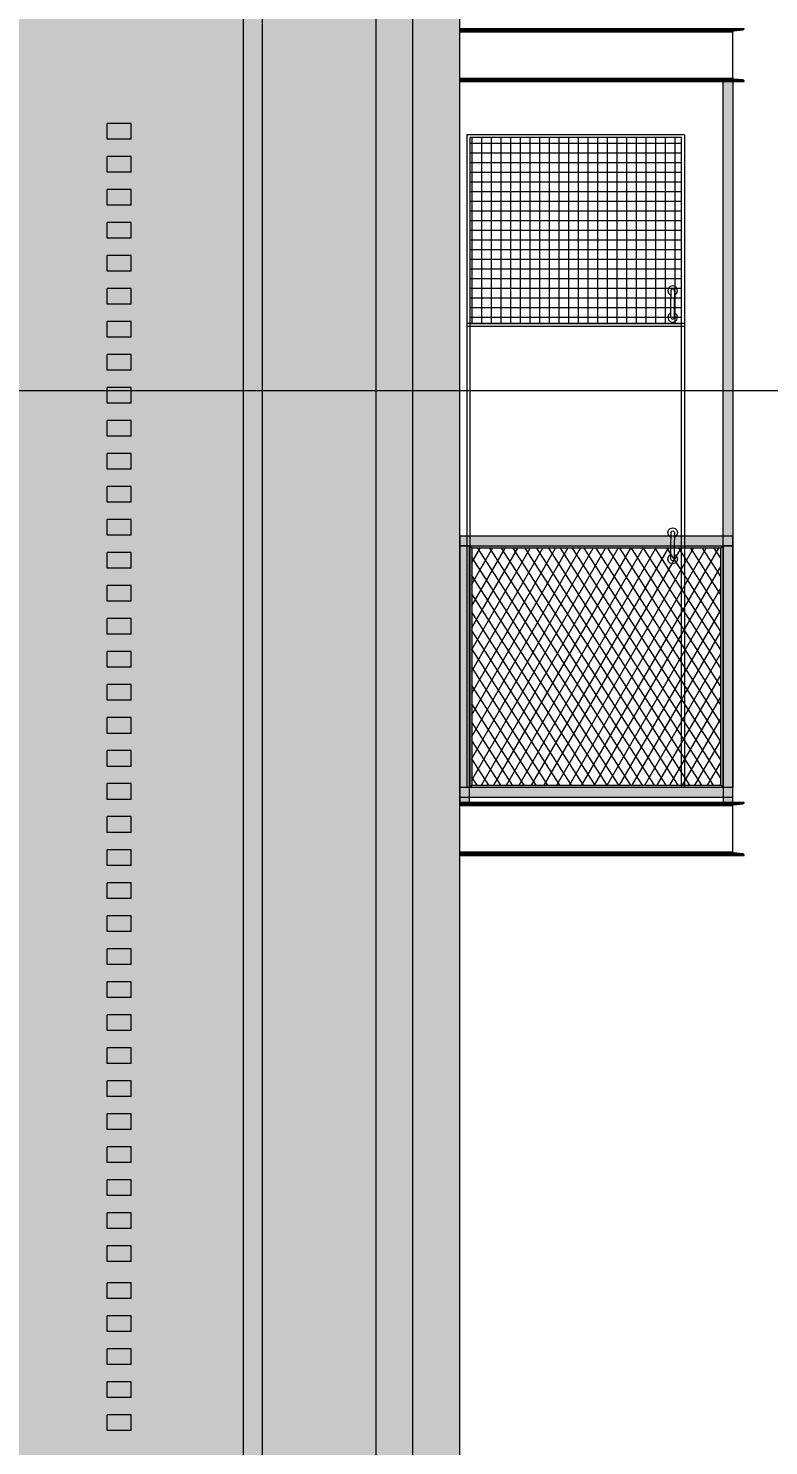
# Model space of a CAD drawing. Header units: millimetres. Extents: x 476244520 to 476657119, y 4620824743 to 4621446928.
# Drawn here: x 476569211 to 476572273, y 4621026445 to 4621032306 of the extents above; entities that cross this region are included whole.
import ezdxf

# ---------------------------------------------------------------- set-up
doc = ezdxf.new("R2010")
doc.units = ezdxf.units.MM
doc.header["$MEASUREMENT"] = 0
for name, color, linetype, lineweight in [('0_Pen_No__250_Pen_No__255', 255, 'Continuous', 0), ('0_Pen_No__250_Pen_No__7', 7, 'Continuous', 0), ('New_2D Drafting - General_Pen_No__250', 7, 'Continuous', 0), ('New_2D Drafting - General_Pen_No__30_Pen_No__9_Pen_No__9_Pen_No__255', 255, 'Continuous', 0), ('New_2D Drafting - General_Pen_No__30_Pen_No__9_Pen_No__9_Pen_No__7', 7, 'Continuous', 0), ('New_2D Drafting - General_Pen_No__4', 7, 'Continuous', 0), ('New_2D Drafting - General_Pen_No__7', 7, 'Continuous', 0), ('New_Structural - Bearing_Pen_No__250', 7, 'Continuous', 0), ('Structural - Bearing_Pen_No__7', 7, 'Continuous', 0), ('zoma_Pen_No__142', 142, 'Continuous', 0), ('zoma_Pen_No__5_Pen_No__142', 142, 'Continuous', 0)]:
    doc.layers.add(name, color=color, linetype=linetype, lineweight=lineweight)
doc.layers.add('New_2D Drafting - General_Pen_No__254', color=7, linetype='Continuous', lineweight=0, true_color=0xcccccc)
doc.layers.add('New_2D Drafting - General_Pen_No__30_Pen_No__9_Pen_No__9_Pen_No__254', color=7, linetype='Continuous', lineweight=0, true_color=0xcccccc)
doc.layers.add('zoma', color=7, linetype='Continuous')
doc.layers.add('zoma_Pen_No__5', color=7, linetype='Continuous')
doc.styles.add('GENERATED_STYLE_2', font='arial.ttf')
doc.dimstyles.new('GENERATED_STYLE__1', dxfattribs={"dimtxt": 200, "dimasz": 64.421331, "dimexe": 0.18, "dimexo": 3, "dimgap": 0.09, "dimtad": 1, "dimtih": 1, "dimtoh": 1, "dimlfac": 0.001, "dimzin": 0, "dimdsep": 46, "dimtxsty": 'GENERATED_STYLE_2', "dimblk": 'ARROWHEAD_2', "dimblk1": 'ARROWHEAD_2', "dimblk2": 'ARROWHEAD_2', "dimcen": 0.09, "dimclrd": 142, "dimclre": 142, "dimclrt": 142, "dimadec": 0, "dimazin": 0, "dimtfac": 1, "dimtdec": 4, "dimtmove": 0, "dimatfit": 3, "dimfxl": 1, "dimtolj": 1, "dimtzin": 0, "dimarcsym": 0})

# ---------------------------------------------------------------- blocks, each defined once
blk = doc.blocks.new('*D8', base_point=(476844527.1, 4621385791))
at = {"layer": 'zoma_Pen_No__142', "color": 142, "linetype": 'Continuous', "lineweight": 0, "transparency": 16777216}
for p, q in [((476570500.9, 4621021874.2), (476570549.9, 4621021958.9)), ((476570525.4, 4621021980.1), (476570525.4, 4621021853)), ((476570900.9, 4621021874.2), (476570949.9, 4621021958.9)), ((476570925.4, 4621021980.1), (476570925.4, 4621021853)), ((476570925.4, 4621021916.6), (476570525.4, 4621021916.6)), ((476570966.9, 4621021916.6), (476570925.4, 4621021916.6))]:
    blk.add_line(p, q, dxfattribs=at)
at = {"layer": 'zoma_Pen_No__142', "color": 142, "lineweight": 0, "transparency": 16777216, "insert": (476570949.9, 4621021956.6), "char_height": 200, "attachment_point": 7, "style": 'GENERATED_STYLE_2'}
blk.add_mtext('\\A1;{\\pql;\\fArial CYR|b0|i0|c204|p34;0.40}', dxfattribs=at)
blk = doc.blocks.new('ARROWHEAD_2')
at = {"color": 0, "linetype": 'Continuous', "lineweight": 0}
for p, q in [((0, 0), (-1, 0)), ((-0.378, -0.655), (0.378, 0.655))]:
    blk.add_line(p, q, dxfattribs=at)
blk = doc.blocks.new('*D9', base_point=(476844527.1, 4621385791))
at = {"layer": 'zoma_Pen_No__142', "color": 142, "linetype": 'Continuous', "lineweight": 0, "transparency": 16777216}
for p, q in [((476564001.1, 4621021874.2), (476564050, 4621021958.9)), ((476564025.5, 4621021980.1), (476564025.5, 4621021853)), ((476570500.9, 4621021874.2), (476570549.9, 4621021958.9)), ((476570525.4, 4621021980.1), (476570525.4, 4621021853)), ((476570525.4, 4621021916.6), (476564025.5, 4621021916.6))]:
    blk.add_line(p, q, dxfattribs=at)
at = {"layer": 'zoma_Pen_No__142', "color": 142, "lineweight": 0, "transparency": 16777216, "char_height": 200, "attachment_point": 7, "style": 'GENERATED_STYLE_2'}
for s, insert in [('\\A1;{\\pql;\\fArial CYR|b0|i0|c204|p34;0.40}', (476564050, 4621021956.6)), ('\\A1;{\\pql;\\fArial CYR|b0|i0|c204|p34;6.50}', (476567009.4, 4621021956.6))]:
    blk.add_mtext(s, dxfattribs=dict(at, insert=insert))
blk = doc.blocks.new('Line_3', base_point=(476567330.4, 4621030808.8))
at = {"layer": 'zoma_Pen_No__5_Pen_No__142', "color": 142, "linetype": 'Continuous', "lineweight": 0}
blk.add_line((476567430.4, 4621030808.8), (476583639.8, 4621030808.8), dxfattribs=at)

msp = doc.modelspace()

# ---------------------------------------------------------------- hatches: boundary and pattern name
at = {"layer": '0_Pen_No__250_Pen_No__255', "linetype": 'Continuous', "lineweight": 0, "true_color": 0x3f3f3f}
msp.add_hatch(color=250, dxfattribs=at).paths.add_polyline_path([(476570180.198, 4621023778.606), (476570179.872, 4621035931.235), (476570099.873, 4621035931.235), (476570099.873, 4621035828.834), (476570099.873, 4621023778.606)])
at = {"layer": 'New_2D Drafting - General_Pen_No__254', "linetype": 'Continuous', "lineweight": 0, "true_color": 0xcccccc}
h = msp.add_hatch(dxfattribs=at)
h.set_pattern_fill('GRID_100X100', color=254, style=0, pattern_type=2)
h.set_pattern_definition([(0, (476844527.15, 4621385791.044), (0, 40), []), (90, (476844527.15, 4621385791.044), (-40, 0), [])])
h.paths.add_polyline_path([(476571037.39, 4621031086.029), (476571913.388, 4621031086.029), (476571913.388, 4621031854.029), (476571037.39, 4621031854.029)])
at = {"layer": 'New_2D Drafting - General_Pen_No__30_Pen_No__9_Pen_No__9_Pen_No__254', "linetype": 'Continuous', "lineweight": 0, "true_color": 0xcccccc}
h = msp.add_hatch(dxfattribs=at)
h.set_pattern_fill('BRICK___RUNNING_BOND', color=254, style=0, pattern_type=2)
h.set_pattern_definition([(180, (476560325.686, 4621034175.24), (0, 66.64), []), (90, (476560325.69, 4621034175.24), (244.8, 0), [66.64, -66.64]), (90, (476560203.29, 4621034241.88), (244.8, 0), [66.64, -66.64])])
h.paths.add_polyline_path([(476553155.334, 4621038706.026), (476553155.326, 4621028596.024), (476553225.73, 4621028596.024), (476553225.73, 4621025966.681), (476553230.285, 4621025966.024), (476570925.391, 4621025966.024), (476570995.391, 4621025966.024), (476570995.391, 4621029166.014), (476570995.391, 4621039165.621), (476553155.334, 4621039165.617)])
h.paths.add_polyline_path([(476562025.094, 4621031666.024), (476563625.528, 4621031666.024), (476563625.528, 4621030066.024), (476562025.094, 4621030066.024)], flags=0)
h.paths.add_polyline_path([(476562025.527, 4621036466.024), (476563625.527, 4621036466.024), (476563625.527, 4621038066.024), (476562025.527, 4621038066.024)], flags=0)
h.paths.add_polyline_path([(476563625.961, 4621033266.024), (476562025.527, 4621033266.024), (476562025.527, 4621034866.024), (476563625.961, 4621034866.024)], flags=0)
h.paths.add_polyline_path([(476563625.528, 4621026866.024), (476563625.528, 4621028466.024), (476562025.527, 4621028466.024), (476562025.527, 4621026866.024)], flags=0)
at = {"layer": 'New_2D Drafting - General_Pen_No__30_Pen_No__9_Pen_No__9_Pen_No__255', "linetype": 'Continuous', "lineweight": 0}
for points in [[(476570800.402, 4621023682.125), (476570650.402, 4621023703.741), (476570650.402, 4621038466.05), (476570800.402, 4621038466.05)], [(476572125.353, 4621032086.029), (476572125.355, 4621029166.029), (476572085.355, 4621029166.029), (476572085.353, 4621032086.029)], [(476570995.549, 4621030206.031), (476570995.549, 4621030166.031), (476572125.179, 4621030166.031), (476572125.179, 4621030206.031)], [(476570995.549, 4621029106.029), (476571035.555, 4621029106.029), (476571035.555, 4621030166.031), (476570995.549, 4621030166.031)], [(476571045.555, 4621029176.029), (476571035.555, 4621029166.029), (476571035.555, 4621030166.031), (476571045.555, 4621030156.031)], [(476571045.555, 4621030156.031), (476571035.555, 4621030166.031), (476572085.173, 4621030166.031), (476572075.173, 4621030156.031)], [(476572085.173, 4621029166.029), (476572075.173, 4621029176.029), (476572075.173, 4621030156.031), (476572085.173, 4621030166.031)], [(476572085.173, 4621029106.029), (476572125.179, 4621029106.029), (476572125.179, 4621030166.031), (476572085.173, 4621030166.031)], [(476570995.549, 4621029166.029), (476570995.549, 4621029126.029), (476572125.179, 4621029126.029), (476572125.179, 4621029166.029)], [(476571035.186, 4621029166.029), (476571045.186, 4621029176.029), (476572075.173, 4621029176.029), (476572085.173, 4621029166.029)]]:
    msp.add_hatch(color=255, dxfattribs=at).paths.add_polyline_path(points)
at = {"layer": 'New_2D Drafting - General_Pen_No__7', "linetype": 'Continuous', "lineweight": 0}
h = msp.add_hatch(dxfattribs=at)
h.set_pattern_fill('BATT_INSULATION', style=0, pattern_type=2)
h.set_pattern_definition([(60, (476844527.15, 4621385791.044), (-38.971143, 22.5), []), (122.833095, (476844527.15, 4621385791.044), (36.8060797, 18.75), [])])
h.paths.add_polyline_path([(476572075.173, 4621030156.031), (476571045.555, 4621030156.031), (476571045.555, 4621029176.029), (476572075.173, 4621029176.029)])

# ---------------------------------------------------------------- linework, layer by layer
at = {"layer": '0_Pen_No__250_Pen_No__7', "color": 7, "linetype": 'Continuous', "lineweight": 0, "flags": 128}
msp.add_lwpolyline([(476570180.198, 4621023778.606), (476570179.872, 4621035931.235), (476570099.873, 4621035931.235), (476570099.873, 4621035828.834), (476570099.873, 4621023778.606)], close=True, dxfattribs=at)
at = {"layer": 'New_2D Drafting - General_Pen_No__250', "color": 7, "linetype": 'Continuous', "lineweight": 0, "flags": 128}
msp.add_lwpolyline([(476571037.39, 4621031086.029), (476571913.388, 4621031086.029), (476571913.388, 4621031854.029), (476571037.39, 4621031854.029)], close=True, dxfattribs=at)
at = {"layer": 'New_2D Drafting - General_Pen_No__30_Pen_No__9_Pen_No__9_Pen_No__7', "color": 7, "linetype": 'Continuous', "lineweight": 0, "flags": 128}
for points in [[(476553155.334, 4621038706.026), (476553155.326, 4621028596.024), (476553225.73, 4621028596.024), (476553225.73, 4621025966.681), (476553230.285, 4621025966.024), (476570925.391, 4621025966.024), (476570995.391, 4621025966.024), (476570995.391, 4621029166.014), (476570995.391, 4621039165.621), (476553155.334, 4621039165.617)], [(476570800.402, 4621023682.125), (476570650.402, 4621023703.741), (476570650.402, 4621038466.05), (476570800.402, 4621038466.05)], [(476572125.353, 4621032086.029), (476572125.355, 4621029166.029), (476572085.355, 4621029166.029), (476572085.353, 4621032086.029)], [(476570995.549, 4621030206.031), (476570995.549, 4621030166.031), (476572125.179, 4621030166.031), (476572125.179, 4621030206.031)], [(476570995.549, 4621029106.029), (476571035.555, 4621029106.029), (476571035.555, 4621030166.031), (476570995.549, 4621030166.031)], [(476571045.555, 4621029176.029), (476571035.555, 4621029166.029), (476571035.555, 4621030166.031), (476571045.555, 4621030156.031)], [(476571045.555, 4621030156.031), (476571035.555, 4621030166.031), (476572085.173, 4621030166.031), (476572075.173, 4621030156.031)], [(476572085.173, 4621029166.029), (476572075.173, 4621029176.029), (476572075.173, 4621030156.031), (476572085.173, 4621030166.031)], [(476572085.173, 4621029106.029), (476572125.179, 4621029106.029), (476572125.179, 4621030166.031), (476572085.173, 4621030166.031)], [(476570995.549, 4621029166.029), (476570995.549, 4621029126.029), (476572125.179, 4621029126.029), (476572125.179, 4621029166.029)], [(476571035.186, 4621029166.029), (476571045.186, 4621029176.029), (476572075.173, 4621029176.029), (476572085.173, 4621029166.029)]]:
    msp.add_lwpolyline(points, close=True, dxfattribs=at)
at = {"layer": 'New_2D Drafting - General_Pen_No__4', "color": 7, "linetype": 'Continuous', "lineweight": 0, "flags": 128}
msp.add_lwpolyline([(476572075.173, 4621030156.031), (476571045.555, 4621030156.031), (476571045.555, 4621029176.029), (476572075.173, 4621029176.029)], close=True, dxfattribs=at)
at = {"layer": 'New_Structural - Bearing_Pen_No__250', "color": 7, "linetype": 'Continuous', "lineweight": 0}
for p, q in [((476569537.309, 4621031847.94), (476569537.309, 4621031912.94)), ((476569636.982, 4621031912.94), (476569537.309, 4621031912.94)), ((476569636.982, 4621031847.94), (476569636.982, 4621031912.94)), ((476569636.982, 4621031847.94), (476569537.309, 4621031847.94)), ((476571925.388, 4621031866.029), (476571025.39, 4621031866.029)), ((476571025.39, 4621031866.029), (476571025.39, 4621031086.029)), ((476571037.39, 4621031854.029), (476571037.39, 4621031086.029)), ((476571913.388, 4621031854.029), (476571037.39, 4621031854.029)), ((476571913.389, 4621031086.029), (476571913.388, 4621031854.029)), ((476571925.388, 4621031866.029), (476571925.389, 4621031086.029)), ((476569537.309, 4621031711.422), (476569537.309, 4621031776.422)), ((476569636.982, 4621031776.422), (476569537.309, 4621031776.422)), ((476569636.982, 4621031711.422), (476569636.982, 4621031776.422)), ((476569636.982, 4621031711.422), (476569537.309, 4621031711.422)), ((476569537.309, 4621031574.905), (476569537.309, 4621031639.905)), ((476569636.982, 4621031639.905), (476569537.309, 4621031639.905)), ((476569636.982, 4621031574.905), (476569636.982, 4621031639.905)), ((476569636.982, 4621031574.905), (476569537.309, 4621031574.905)), ((476569537.309, 4621031438.388), (476569537.309, 4621031503.388)), ((476569636.982, 4621031503.388), (476569537.309, 4621031503.388)), ((476569636.982, 4621031438.388), (476569636.982, 4621031503.388)), ((476569636.982, 4621031438.388), (476569537.309, 4621031438.388)), ((476569537.309, 4621031301.871), (476569537.309, 4621031366.871)), ((476569636.982, 4621031366.871), (476569537.309, 4621031366.871)), ((476569636.982, 4621031301.871), (476569636.982, 4621031366.871)), ((476569636.982, 4621031301.871), (476569537.309, 4621031301.871)), ((476569537.309, 4621031165.353), (476569537.309, 4621031230.353)), ((476569636.982, 4621031230.353), (476569537.309, 4621031230.353)), ((476569636.982, 4621031165.353), (476569636.982, 4621031230.353)), ((476571859.139, 4621031231.029), (476571856.46, 4621031221.029)), ((476571856.46, 4621031221.029), (476571859.139, 4621031211.029)), ((476571866.46, 4621031238.349), (476571859.139, 4621031231.029)), ((476571859.139, 4621031211.029), (476571866.46, 4621031203.708)), ((476571876.46, 4621031241.029), (476571866.46, 4621031238.349)), ((476571866.46, 4621031203.708), (476571869.46, 4621031202.905)), ((476571870.397, 4621031224.529), (476571869.46, 4621031221.029)), ((476571869.46, 4621031221.029), (476571869.46, 4621031217.01)), ((476571869.46, 4621031217.01), (476571869.46, 4621031206.029)), ((476571869.46, 4621031206.029), (476571869.46, 4621031191.029)), ((476571872.96, 4621031227.091), (476571870.397, 4621031224.529)), ((476571876.46, 4621031228.029), (476571872.96, 4621031227.091)), ((476571886.46, 4621031238.349), (476571876.46, 4621031241.029)), ((476571879.96, 4621031227.091), (476571876.46, 4621031228.029)), ((476571882.522, 4621031224.529), (476571879.96, 4621031227.091)), ((476571883.46, 4621031221.029), (476571882.522, 4621031224.529)), ((476571883.46, 4621031221.029), (476571883.46, 4621031217.01)), ((476571883.46, 4621031217.01), (476571883.46, 4621031206.029)), ((476571883.46, 4621031206.029), (476571883.46, 4621031191.029)), ((476571883.46, 4621031202.905), (476571886.46, 4621031203.708)), ((476571893.78, 4621031231.029), (476571886.46, 4621031238.349)), ((476571886.46, 4621031203.708), (476571893.78, 4621031211.029)), ((476571896.46, 4621031221.029), (476571893.78, 4621031231.029)), ((476571893.78, 4621031211.029), (476571896.46, 4621031221.029)), ((476569636.982, 4621031165.353), (476569537.309, 4621031165.353)), ((476571869.46, 4621031141.029), (476571869.46, 4621031191.029)), ((476571869.46, 4621031126.029), (476571869.46, 4621031141.029)), ((476571883.46, 4621031141.029), (476571883.46, 4621031191.029)), ((476571883.46, 4621031126.029), (476571883.46, 4621031141.029)), ((476569537.309, 4621031028.836), (476569537.309, 4621031093.836)), ((476569636.982, 4621031093.836), (476569537.309, 4621031093.836)), ((476569636.982, 4621031028.836), (476569636.982, 4621031093.836)), ((476571925.389, 4621031086.029), (476571025.39, 4621031086.029)), ((476571025.39, 4621031086.029), (476571025.391, 4621029166.029)), ((476571037.39, 4621031086.029), (476571025.39, 4621031086.029)), ((476571037.39, 4621031086.029), (476571037.391, 4621029166.029)), ((476571859.139, 4621031121.029), (476571856.46, 4621031111.029)), ((476571856.46, 4621031111.029), (476571859.139, 4621031101.029)), ((476571866.46, 4621031128.349), (476571859.139, 4621031121.029)), ((476571859.139, 4621031101.029), (476571866.46, 4621031093.708)), ((476571869.46, 4621031129.153), (476571866.46, 4621031128.349)), ((476571866.46, 4621031093.708), (476571876.46, 4621031091.029)), ((476571869.46, 4621031115.048), (476571869.46, 4621031126.029)), ((476571869.46, 4621031111.029), (476571869.46, 4621031115.048)), ((476571869.46, 4621031111.029), (476571870.397, 4621031107.529)), ((476571870.397, 4621031107.529), (476571872.96, 4621031104.967)), ((476571872.96, 4621031104.967), (476571876.46, 4621031104.029)), ((476571876.46, 4621031104.029), (476571879.96, 4621031104.967)), ((476571876.46, 4621031091.029), (476571886.46, 4621031093.708)), ((476571879.96, 4621031104.967), (476571882.522, 4621031107.529)), ((476571882.522, 4621031107.529), (476571883.46, 4621031111.029)), ((476571886.46, 4621031128.349), (476571883.46, 4621031129.153)), ((476571883.46, 4621031115.048), (476571883.46, 4621031126.029)), ((476571883.46, 4621031111.029), (476571883.46, 4621031115.048)), ((476571893.78, 4621031121.029), (476571886.46, 4621031128.349)), ((476571886.46, 4621031093.708), (476571893.78, 4621031101.029)), ((476571896.46, 4621031111.029), (476571893.78, 4621031121.029)), ((476571893.78, 4621031101.029), (476571896.46, 4621031111.029)), ((476571913.39, 4621029166.029), (476571913.389, 4621031086.029)), ((476571925.389, 4621031086.029), (476571925.39, 4621029166.029)), ((476569636.982, 4621031028.836), (476569537.309, 4621031028.836)), ((476571025.39, 4621031074.029), (476571925.389, 4621031074.029)), ((476569537.309, 4621030892.319), (476569537.309, 4621030957.319)), ((476569636.982, 4621030957.319), (476569537.309, 4621030957.319)), ((476569636.982, 4621030892.319), (476569636.982, 4621030957.319)), ((476569636.982, 4621030892.319), (476569537.309, 4621030892.319)), ((476569537.309, 4621030755.801), (476569537.309, 4621030820.801)), ((476569636.982, 4621030820.801), (476569537.309, 4621030820.801)), ((476569636.982, 4621030755.801), (476569636.982, 4621030820.801)), ((476569636.982, 4621030755.801), (476569537.309, 4621030755.801)), ((476569537.309, 4621030619.284), (476569537.309, 4621030684.284)), ((476569636.982, 4621030684.284), (476569537.309, 4621030684.284)), ((476569636.982, 4621030619.284), (476569636.982, 4621030684.284)), ((476569636.982, 4621030619.284), (476569537.309, 4621030619.284)), ((476569537.309, 4621030482.767), (476569537.309, 4621030547.767)), ((476569636.982, 4621030547.767), (476569537.309, 4621030547.767)), ((476569636.982, 4621030482.767), (476569636.982, 4621030547.767)), ((476569636.982, 4621030482.767), (476569537.309, 4621030482.767)), ((476569537.309, 4621030346.25), (476569537.309, 4621030411.25)), ((476569636.982, 4621030411.25), (476569537.309, 4621030411.25)), ((476569636.982, 4621030346.25), (476569636.982, 4621030411.25)), ((476569636.982, 4621030346.25), (476569537.309, 4621030346.25)), ((476569537.309, 4621030209.732), (476569537.309, 4621030274.732)), ((476569636.982, 4621030274.732), (476569537.309, 4621030274.732)), ((476569636.982, 4621030209.732), (476569636.982, 4621030274.732)), ((476569636.982, 4621030209.732), (476569537.309, 4621030209.732)), ((476571856.46, 4621030221.029), (476571859.139, 4621030231.029)), ((476571859.139, 4621030211.029), (476571856.46, 4621030221.029)), ((476571859.139, 4621030231.029), (476571866.46, 4621030238.349)), ((476571866.46, 4621030203.708), (476571859.139, 4621030211.029)), ((476571866.46, 4621030238.349), (476571876.46, 4621030241.029)), ((476571869.46, 4621030202.905), (476571866.46, 4621030203.708)), ((476571869.46, 4621030221.029), (476571870.398, 4621030224.529)), ((476571869.46, 4621030221.029), (476571869.46, 4621030217.01)), ((476571869.46, 4621030217.01), (476571869.46, 4621030206.029)), ((476571869.46, 4621030206.029), (476571869.46, 4621030191.029)), ((476571870.398, 4621030224.529), (476571872.96, 4621030227.091)), ((476571872.96, 4621030227.091), (476571876.46, 4621030228.029)), ((476571876.46, 4621030241.029), (476571886.46, 4621030238.349)), ((476571876.46, 4621030228.029), (476571879.96, 4621030227.091)), ((476571879.96, 4621030227.091), (476571882.522, 4621030224.529)), ((476571882.522, 4621030224.529), (476571883.46, 4621030221.029)), ((476571883.46, 4621030221.029), (476571883.46, 4621030217.01)), ((476571883.46, 4621030217.01), (476571883.46, 4621030206.029)), ((476571883.46, 4621030206.029), (476571883.46, 4621030191.029)), ((476571886.46, 4621030203.708), (476571883.46, 4621030202.905)), ((476571886.46, 4621030238.349), (476571893.781, 4621030231.029)), ((476571893.781, 4621030211.029), (476571886.46, 4621030203.708)), ((476571893.781, 4621030231.029), (476571896.46, 4621030221.029)), ((476571896.46, 4621030221.029), (476571893.781, 4621030211.029)), ((476571869.46, 4621030141.029), (476571869.46, 4621030191.029)), ((476571883.46, 4621030141.029), (476571883.46, 4621030191.029)), ((476569537.309, 4621030073.215), (476569537.309, 4621030138.215)), ((476569636.982, 4621030138.215), (476569537.309, 4621030138.215)), ((476569636.982, 4621030073.215), (476569636.982, 4621030138.215)), ((476571856.46, 4621030111.029), (476571859.14, 4621030121.029)), ((476571859.14, 4621030101.029), (476571856.46, 4621030111.029)), ((476571859.14, 4621030121.029), (476571866.46, 4621030128.349)), ((476571866.46, 4621030093.708), (476571859.14, 4621030101.029)), ((476571866.46, 4621030128.349), (476571869.46, 4621030129.153)), ((476571876.46, 4621030091.029), (476571866.46, 4621030093.708)), ((476571869.46, 4621030126.029), (476571869.46, 4621030141.029)), ((476571869.46, 4621030115.048), (476571869.46, 4621030126.029)), ((476571869.46, 4621030111.029), (476571869.46, 4621030115.048)), ((476571870.398, 4621030107.529), (476571869.46, 4621030111.029)), ((476571872.96, 4621030104.967), (476571870.398, 4621030107.529)), ((476571876.46, 4621030104.029), (476571872.96, 4621030104.967)), ((476571879.96, 4621030104.967), (476571876.46, 4621030104.029)), ((476571886.46, 4621030093.708), (476571876.46, 4621030091.029)), ((476571882.522, 4621030107.529), (476571879.96, 4621030104.967)), ((476571883.46, 4621030111.029), (476571882.522, 4621030107.529)), ((476571883.46, 4621030126.029), (476571883.46, 4621030141.029)), ((476571883.46, 4621030129.153), (476571886.46, 4621030128.349)), ((476571883.46, 4621030115.048), (476571883.46, 4621030126.029)), ((476571883.46, 4621030111.029), (476571883.46, 4621030115.048)), ((476571886.46, 4621030128.349), (476571893.781, 4621030121.029)), ((476571893.781, 4621030101.029), (476571886.46, 4621030093.708)), ((476571893.781, 4621030121.029), (476571896.46, 4621030111.029)), ((476571896.46, 4621030111.029), (476571893.781, 4621030101.029)), ((476569636.982, 4621030073.215), (476569537.309, 4621030073.215)), ((476569537.309, 4621029936.698), (476569537.309, 4621030001.698)), ((476569636.982, 4621030001.698), (476569537.309, 4621030001.698)), ((476569636.982, 4621029936.698), (476569636.982, 4621030001.698)), ((476569636.982, 4621029936.698), (476569537.309, 4621029936.698)), ((476569537.309, 4621029800.181), (476569537.309, 4621029865.181)), ((476569636.982, 4621029865.181), (476569537.309, 4621029865.181)), ((476569636.982, 4621029800.181), (476569636.982, 4621029865.181)), ((476569636.982, 4621029800.181), (476569537.309, 4621029800.181)), ((476569537.309, 4621029663.663), (476569537.309, 4621029728.663)), ((476569636.982, 4621029728.663), (476569537.309, 4621029728.663)), ((476569636.982, 4621029663.663), (476569636.982, 4621029728.663)), ((476569636.982, 4621029663.663), (476569537.309, 4621029663.663)), ((476569537.309, 4621029527.146), (476569537.309, 4621029592.146)), ((476569636.982, 4621029592.146), (476569537.309, 4621029592.146)), ((476569636.982, 4621029527.146), (476569636.982, 4621029592.146)), ((476569636.982, 4621029527.146), (476569537.309, 4621029527.146)), ((476569537.309, 4621029390.629), (476569537.309, 4621029455.629)), ((476569636.982, 4621029455.629), (476569537.309, 4621029455.629)), ((476569636.982, 4621029390.629), (476569636.982, 4621029455.629)), ((476569636.982, 4621029390.629), (476569537.309, 4621029390.629)), ((476569537.309, 4621029254.111), (476569537.309, 4621029319.111)), ((476569636.982, 4621029319.111), (476569537.309, 4621029319.111)), ((476569636.982, 4621029254.111), (476569636.982, 4621029319.111)), ((476569636.982, 4621029254.111), (476569537.309, 4621029254.111)), ((476569537.309, 4621029117.594), (476569537.309, 4621029182.594)), ((476569636.982, 4621029182.594), (476569537.309, 4621029182.594)), ((476569636.982, 4621029117.594), (476569636.982, 4621029182.594)), ((476571157.258, 4621029166.029), (476571145.258, 4621029166.029)), ((476569636.982, 4621029117.594), (476569537.309, 4621029117.594)), ((476569537.309, 4621028981.077), (476569537.309, 4621029046.077)), ((476569636.982, 4621029046.077), (476569537.309, 4621029046.077)), ((476569636.982, 4621028981.077), (476569636.982, 4621029046.077)), ((476569636.982, 4621028981.077), (476569537.309, 4621028981.077)), ((476569537.309, 4621028844.56), (476569537.309, 4621028909.56)), ((476569636.982, 4621028909.56), (476569537.309, 4621028909.56)), ((476569636.982, 4621028844.56), (476569636.982, 4621028909.56)), ((476569636.982, 4621028844.56), (476569537.309, 4621028844.56)), ((476569537.309, 4621028708.042), (476569537.309, 4621028773.042)), ((476569636.982, 4621028773.042), (476569537.309, 4621028773.042)), ((476569636.982, 4621028708.042), (476569636.982, 4621028773.042)), ((476569636.982, 4621028708.042), (476569537.309, 4621028708.042)), ((476569537.309, 4621028571.525), (476569537.309, 4621028636.525)), ((476569636.982, 4621028636.525), (476569537.309, 4621028636.525)), ((476569636.982, 4621028571.525), (476569636.982, 4621028636.525)), ((476569636.982, 4621028571.525), (476569537.309, 4621028571.525)), ((476569537.309, 4621028435.008), (476569537.309, 4621028500.008)), ((476569636.982, 4621028500.008), (476569537.309, 4621028500.008)), ((476569636.982, 4621028435.008), (476569636.982, 4621028500.008)), ((476569636.982, 4621028435.008), (476569537.309, 4621028435.008)), ((476569537.309, 4621028298.491), (476569537.309, 4621028363.491)), ((476569636.982, 4621028363.491), (476569537.309, 4621028363.491)), ((476569636.982, 4621028298.491), (476569636.982, 4621028363.491)), ((476569636.982, 4621028298.491), (476569537.309, 4621028298.491)), ((476569537.309, 4621028161.973), (476569537.309, 4621028226.973)), ((476569636.982, 4621028226.973), (476569537.309, 4621028226.973)), ((476569636.982, 4621028161.973), (476569636.982, 4621028226.973)), ((476569636.982, 4621028161.973), (476569537.309, 4621028161.973)), ((476569537.309, 4621028025.456), (476569537.309, 4621028090.456)), ((476569636.982, 4621028090.456), (476569537.309, 4621028090.456)), ((476569636.982, 4621028025.456), (476569636.982, 4621028090.456)), ((476569636.982, 4621028025.456), (476569537.309, 4621028025.456)), ((476569537.309, 4621027888.939), (476569537.309, 4621027953.939)), ((476569636.982, 4621027953.939), (476569537.309, 4621027953.939)), ((476569636.982, 4621027888.939), (476569636.982, 4621027953.939)), ((476569636.982, 4621027888.939), (476569537.309, 4621027888.939)), ((476569537.309, 4621027752.421), (476569537.309, 4621027817.421)), ((476569636.982, 4621027817.421), (476569537.309, 4621027817.421)), ((476569636.982, 4621027752.421), (476569636.982, 4621027817.421)), ((476569636.982, 4621027752.421), (476569537.309, 4621027752.421)), ((476569537.309, 4621027615.904), (476569537.309, 4621027680.904)), ((476569636.982, 4621027680.904), (476569537.309, 4621027680.904)), ((476569636.982, 4621027615.904), (476569636.982, 4621027680.904)), ((476569636.982, 4621027615.904), (476569537.309, 4621027615.904)), ((476569537.309, 4621027479.387), (476569537.309, 4621027544.387)), ((476569636.982, 4621027544.387), (476569537.309, 4621027544.387)), ((476569636.982, 4621027479.387), (476569636.982, 4621027544.387)), ((476569636.982, 4621027479.387), (476569537.309, 4621027479.387)), ((476569537.309, 4621027342.87), (476569537.309, 4621027407.87)), ((476569636.982, 4621027407.87), (476569537.309, 4621027407.87)), ((476569636.982, 4621027342.87), (476569636.982, 4621027407.87)), ((476569636.982, 4621027342.87), (476569537.309, 4621027342.87)), ((476569537.309, 4621027206.352), (476569537.309, 4621027271.352)), ((476569636.982, 4621027271.352), (476569537.309, 4621027271.352)), ((476569636.982, 4621027206.352), (476569636.982, 4621027271.352)), ((476569636.982, 4621027206.352), (476569537.309, 4621027206.352)), ((476569537.309, 4621027053.773), (476569537.309, 4621027118.773)), ((476569636.982, 4621027118.773), (476569537.309, 4621027118.773)), ((476569636.982, 4621027053.773), (476569636.982, 4621027118.773)), ((476569636.982, 4621027053.773), (476569537.309, 4621027053.773)), ((476569537.309, 4621026917.256), (476569537.309, 4621026982.256)), ((476569636.982, 4621026982.256), (476569537.309, 4621026982.256)), ((476569636.982, 4621026917.256), (476569636.982, 4621026982.256)), ((476569636.982, 4621026917.256), (476569537.309, 4621026917.256)), ((476569537.309, 4621026780.738), (476569537.309, 4621026845.738)), ((476569636.982, 4621026845.738), (476569537.309, 4621026845.738)), ((476569636.982, 4621026780.738), (476569636.982, 4621026845.738)), ((476569636.982, 4621026780.738), (476569537.309, 4621026780.738)), ((476569537.309, 4621026644.221), (476569537.309, 4621026709.221)), ((476569636.982, 4621026709.221), (476569537.309, 4621026709.221)), ((476569636.982, 4621026644.221), (476569636.982, 4621026709.221)), ((476569636.982, 4621026644.221), (476569537.309, 4621026644.221)), ((476569537.309, 4621026507.704), (476569537.309, 4621026572.704)), ((476569636.982, 4621026572.704), (476569537.309, 4621026572.704)), ((476569636.982, 4621026507.704), (476569636.982, 4621026572.704)), ((476569636.982, 4621026507.704), (476569537.309, 4621026507.704))]:
    msp.add_line(p, q, dxfattribs=at)
at = {"layer": 'Structural - Bearing_Pen_No__7', "color": 7, "linetype": 'Continuous', "lineweight": 0}
for p, q in [((476570995.549, 4621032306.029), (476572171.505, 4621032306.029)), ((476570995.549, 4621032303.534), (476572171.505, 4621032303.534)), ((476570995.549, 4621032299.578), (476572167.043, 4621032299.579)), ((476570995.549, 4621032295.589), (476572129.642, 4621032295.589)), ((476570995.549, 4621032291.634), (476572125.179, 4621032291.634)), ((476572125.179, 4621032291.634), (476572125.579, 4621032293.165)), ((476572125.179, 4621032100.424), (476572125.179, 4621032291.634)), ((476572125.579, 4621032293.165), (476572126.717, 4621032294.462)), ((476572126.717, 4621032294.462), (476572128.42, 4621032295.33)), ((476572128.42, 4621032295.33), (476572129.642, 4621032295.589)), ((476572129.642, 4621032295.589), (476572167.043, 4621032299.579)), ((476572167.043, 4621032299.579), (476572168.265, 4621032299.839)), ((476572168.265, 4621032299.839), (476572169.968, 4621032300.706)), ((476572169.968, 4621032300.706), (476572171.106, 4621032302.003)), ((476572171.106, 4621032302.003), (476572171.505, 4621032303.534)), ((476572171.505, 4621032303.534), (476572171.505, 4621032306.029)), ((476570995.549, 4621032100.424), (476572125.179, 4621032100.424)), ((476570995.549, 4621032096.469), (476572129.642, 4621032096.469)), ((476570995.549, 4621032092.479), (476572167.043, 4621032092.48)), ((476570995.549, 4621032088.524), (476572171.505, 4621032088.524)), ((476570995.549, 4621032086.029), (476572171.505, 4621032086.029)), ((476572125.579, 4621032098.894), (476572125.179, 4621032100.424)), ((476572126.717, 4621032097.596), (476572125.579, 4621032098.894)), ((476572128.42, 4621032096.729), (476572126.717, 4621032097.596)), ((476572129.642, 4621032096.469), (476572128.42, 4621032096.729)), ((476572167.043, 4621032092.48), (476572129.642, 4621032096.469)), ((476572168.265, 4621032092.22), (476572167.043, 4621032092.48)), ((476572169.968, 4621032091.353), (476572168.265, 4621032092.22)), ((476572171.106, 4621032090.055), (476572169.968, 4621032091.353)), ((476572171.505, 4621032088.524), (476572171.106, 4621032090.055)), ((476572171.505, 4621032086.029), (476572171.505, 4621032088.524)), ((476570995.549, 4621029106.029), (476572171.505, 4621029106.029)), ((476570995.549, 4621029103.534), (476572171.505, 4621029103.534)), ((476570995.549, 4621029099.578), (476572167.043, 4621029099.579)), ((476570995.549, 4621029095.589), (476572129.642, 4621029095.589)), ((476570995.549, 4621029091.634), (476572125.179, 4621029091.634)), ((476572125.179, 4621029091.634), (476572125.579, 4621029093.165)), ((476572125.179, 4621028900.424), (476572125.179, 4621029091.634)), ((476572125.579, 4621029093.165), (476572126.717, 4621029094.462)), ((476572126.717, 4621029094.462), (476572128.42, 4621029095.33)), ((476572128.42, 4621029095.33), (476572129.642, 4621029095.589)), ((476572129.642, 4621029095.589), (476572167.043, 4621029099.579)), ((476572167.043, 4621029099.579), (476572168.265, 4621029099.839)), ((476572168.265, 4621029099.839), (476572169.968, 4621029100.706)), ((476572169.968, 4621029100.706), (476572171.106, 4621029102.003)), ((476572171.106, 4621029102.003), (476572171.505, 4621029103.534)), ((476572171.505, 4621029103.534), (476572171.505, 4621029106.029)), ((476570995.549, 4621028900.424), (476572125.179, 4621028900.424)), ((476570995.549, 4621028896.469), (476572129.642, 4621028896.469)), ((476570995.549, 4621028892.479), (476572167.043, 4621028892.48)), ((476570995.549, 4621028888.524), (476572171.505, 4621028888.524)), ((476570995.549, 4621028886.029), (476572171.505, 4621028886.029)), ((476572125.579, 4621028898.894), (476572125.179, 4621028900.424)), ((476572126.717, 4621028897.596), (476572125.579, 4621028898.894)), ((476572128.42, 4621028896.729), (476572126.717, 4621028897.596)), ((476572129.642, 4621028896.469), (476572128.42, 4621028896.729)), ((476572167.043, 4621028892.48), (476572129.642, 4621028896.469)), ((476572168.265, 4621028892.22), (476572167.043, 4621028892.48)), ((476572169.968, 4621028891.353), (476572168.265, 4621028892.22)), ((476572171.106, 4621028890.055), (476572169.968, 4621028891.353)), ((476572171.505, 4621028888.524), (476572171.106, 4621028890.055)), ((476572171.505, 4621028886.029), (476572171.505, 4621028888.524))]:
    msp.add_line(p, q, dxfattribs=at)

# ---------------------------------------------------------------- block references
at = {"layer": 'zoma_Pen_No__5', "color": 142, "linetype": 'Continuous', "lineweight": 0}
msp.add_blockref('Line_3', (476567330.35, 4621030808.825), dxfattribs=at)

# ---------------------------------------------------------------- dimensions: what is measured, and where the dimension line sits
at = {"layer": 'zoma', "color": 142, "linetype": 'Continuous', "lineweight": 0}
for base, p1, p2, picture, middle in [((476564025.528, 4621021916.552), (476570525.402, 4621046074.947), (476564025.528, 4621046074.947), '*D9', (476567269.172, 4621022056.552)), ((476570525.402, 4621021916.552), (476570925.402, 4621046074.947), (476570525.402, 4621046074.947), '*D8', (476571209.664, 4621022056.552))]:
    dim = msp.add_linear_dim(base=base, p1=p1, p2=p2, angle=180, dimstyle='GENERATED_STYLE__1', dxfattribs=at)
    dim.commit()
    dim.dimension.update_dxf_attribs({"geometry": picture, "text_midpoint": middle, "dimtype": 160})

doc.saveas('drawing.dxf')
